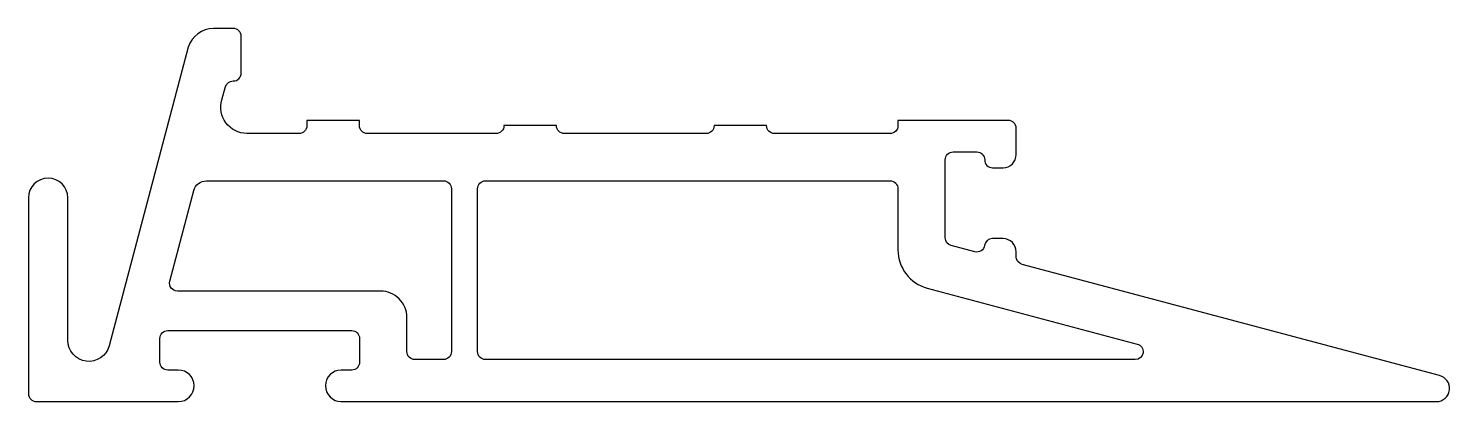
# Model space of a CAD drawing. Extents: x 337.9 to 392, y 435.7 to 449.9.
import ezdxf

# ---------------------------------------------------------------- set-up
doc = ezdxf.new("R2010")
doc.units = 0
doc.layers.get('0').update_dxf_attribs({"linetype": 'CONTINUOUS'})

msp = doc.modelspace()

# ---------------------------------------------------------------- linework, layer by layer
for p, q in [((356.024, 446.234), (356.024, 446.234)), ((358.024, 446.234), (358.024, 446.234))]:
    msp.add_line(p, q)
for points in [[(343.628, 435.734, 1), (343.628, 436.934), (343.229, 436.934, -0.414214), (342.929, 437.234), (342.929, 438.137, -0.414214), (343.229, 438.437), (350.229, 438.437, -0.414214), (350.529, 438.137), (350.529, 437.234, -0.414214), (350.229, 436.934), (349.828, 436.934, 1), (349.828, 435.734), (391.519, 435.734, 0.891279), (391.633, 436.722), (375.746, 440.955, -0.339846), (375.523, 441.245), (375.523, 441.434, 0.4142), (375.023, 441.934), (374.617, 441.934, 0.369278), (374.32, 441.679, -0.446652), (373.947, 441.435), (373.046, 441.674, -0.339846), (372.823, 441.964), (372.823, 444.934, -0.414214), (373.123, 445.234), (374.023, 445.234, -0.414181), (374.323, 444.934, 0.416471), (374.623, 444.634), (375.023, 444.634, 0.4142), (375.523, 445.134), (375.523, 446.134, 0.414209), (375.223, 446.434), (371.023, 446.434), (371.023, 446.234, -0.414214), (370.723, 445.934), (366.323, 445.934, -0.414214), (366.023, 446.234), (364.023, 446.234, -0.414214), (363.723, 445.934), (358.324, 445.934, -0.414214), (358.024, 446.234), (356.024, 446.234, -0.414214), (355.724, 445.934), (350.823, 445.934, -0.414214), (350.523, 446.234), (350.523, 446.434), (348.523, 446.434), (348.523, 446.234, -0.414214), (348.223, 445.934), (346.238, 445.934, -0.493988), (345.28, 447.222), (345.43, 447.721, -0.331055), (345.717, 447.934), (345.723, 447.934, 0.414214), (346.023, 448.234), (346.023, 449.634, 0.414214), (345.723, 449.934), (344.963, 449.934, 0.316124), (344.007, 449.227), (340.997, 437.858, -0.878297), (339.424, 438.063), (339.424, 443.485, 1), (337.923, 443.485), (337.923, 436.034, 0.414214), (338.223, 435.734)], [(354.023, 437.634, -0.414214), (353.723, 437.334), (352.629, 437.334, -0.414214), (352.329, 437.634), (352.329, 438.938, 0.414214), (351.329, 439.938), (343.595, 439.938, -0.492383), (343.305, 440.315), (344.219, 443.762, -0.340138), (344.703, 444.134), (353.723, 444.134, -0.414214), (354.023, 443.834)], [(355.023, 443.834, -0.414214), (355.323, 444.134), (370.723, 444.134, -0.414214), (371.023, 443.834), (371.023, 441.503, 0.339842), (372.137, 440.054), (380.13, 437.924, -0.877592), (380.053, 437.334), (355.323, 437.334, -0.414214), (355.023, 437.634)]]:
    msp.add_lwpolyline(points, format="xyb", close=True)

doc.saveas('drawing.dxf')
